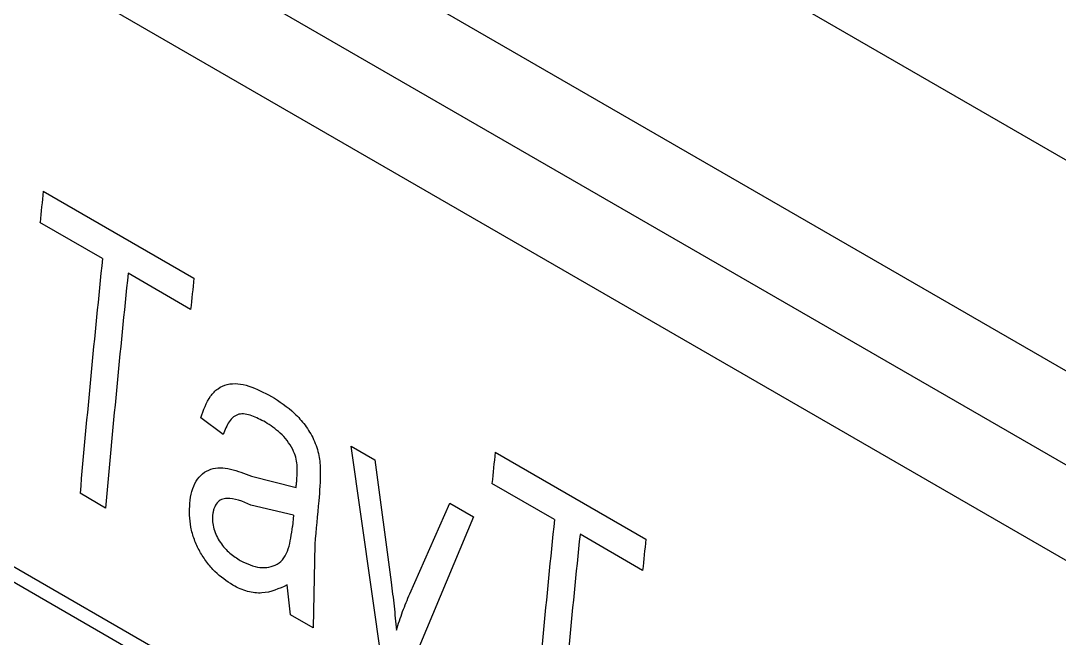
# Model space of a CAD drawing. Extents: x 75 to 2075, y 25 to 1460.
# Drawn here: x 1679.86 to 1704.48, y 819.59 to 834.23 of the extents above; entities that cross this region are included whole.
import ezdxf

# ---------------------------------------------------------------- set-up
doc = ezdxf.new("R2010")
doc.units = 0
doc.header["$LTSCALE"] = 5
doc.linetypes.add('SLD-KATı', pattern=[0])
doc.layers.get('0').update_dxf_attribs({"linetype": 'CONTINUOUS'})

msp = doc.modelspace()

# ---------------------------------------------------------------- linework, layer by layer
at = {"color": 7, "linetype": 'SLD-KATı'}
for p, q in [((1736.041, 812.796), (1647.147, 864.113)), ((1656.498, 853.722), (1725.443, 813.921)), ((1655.797, 851.895), (1724.743, 812.094)), ((1724.038, 810.237), (1655.093, 850.038)), ((1660.914, 832.135), (1715.462, 800.645)), ((1716.915, 799.429), (1662.59, 830.79)), ((1680.394, 830.186), (1683.965, 828.124)), ((1681.799, 828.591), (1680.316, 829.447)), ((1683.888, 827.385), (1682.405, 828.241)), ((1684.66, 824.424), (1684.129, 824.817)), ((1687.696, 824.144), (1688.257, 823.82)), ((1688.432, 818.98), (1687.696, 824.144)), ((1691.108, 824.001), (1694.68, 821.939)), ((1688.257, 823.82), (1688.641, 820.921)), ((1685.33, 823.433), (1686.389, 823.167)), ((1692.513, 822.406), (1691.031, 823.262)), ((1681.872, 822.678), (1681.266, 823.028)), ((1686.326, 822.513), (1685.318, 822.75)), ((1689.083, 820.648), (1690.031, 822.796)), ((1690.031, 822.796), (1690.593, 822.471)), ((1686.326, 822.513), (1686.301, 822.241)), ((1690.593, 822.471), (1688.938, 818.517)), ((1694.602, 821.2), (1693.12, 822.056)), ((1686.83, 821.822), (1686.792, 819.838)), ((1686.253, 820.149), (1686.174, 820.856)), ((1686.792, 819.838), (1686.253, 820.149))]:
    msp.add_line(p, q, dxfattribs=at)
at = {"color": 7, "linetype": 'SLD-KATı', "flags": 128}
msp.add_lwpolyline([(1686.389, 823.167), (1686.391, 823.19), (1686.393, 823.214), (1686.395, 823.237), (1686.398, 823.26), (1686.4, 823.284), (1686.402, 823.307), (1686.404, 823.33), (1686.407, 823.354)], dxfattribs=at)
at = {"color": 7, "linetype": 'SLD-KATı'}
for centre, radius, start, end in [((2042.379, 791.918), 364.002, 173.96517, 174.08218), ((2038.553, 791.6), 358.667, 174.08027, 174.97305), ((2039.16, 791.25), 358.667, 174.08027, 174.97305), ((2045.95, 789.856), 364.002, 173.96517, 174.08218), ((2053.093, 785.732), 364.002, 173.96517, 174.08218), ((2043.35, 788.538), 358.071, 174.50095, 174.66648), ((2049.268, 785.415), 358.667, 174.08027, 174.97305), ((2049.874, 785.064), 358.667, 174.08027, 174.97305), ((2056.665, 783.67), 364.002, 173.96517, 174.08218)]:
    msp.add_arc(centre, radius, start, end, dxfattribs=at)
for points, knots in [([(1684.129, 824.817), (1684.194, 825.001), (1684.292, 825.277), (1684.53, 825.519), (1684.823, 825.657), (1685.27, 825.603), (1685.625, 825.417), (1685.802, 825.324)], [0, 0, 0, 0, 0.249999, 0.375695, 0.500301, 0.749605, 1, 1, 1, 1]), ([(1685.802, 825.324), (1685.991, 825.204), (1686.272, 825.025), (1686.608, 824.649), (1686.815, 824.31), (1686.949, 823.924), (1686.972, 823.429), (1686.945, 823.083), (1686.927, 822.852)], [0, 0, 0, 0, 0.24992, 0.374111, 0.499882, 0.624377, 0.749469, 1, 1, 1, 1]), ([(1685.659, 824.713), (1685.553, 824.769), (1685.342, 824.881), (1685.072, 824.931), (1684.898, 824.845), (1684.765, 824.69), (1684.702, 824.53), (1684.66, 824.424)], [0, 0, 0, 0, 0.2504786, 0.4995948, 0.6252762, 0.7497169, 1, 1, 1, 1]), ([(1686.31, 824.064), (1686.267, 824.137), (1686.181, 824.284), (1685.96, 824.519), (1685.779, 824.636), (1685.659, 824.713)], [0, 0, 0, 0, 0.249936, 0.500098, 1, 1, 1, 1]), ([(1686.407, 823.354), (1686.413, 823.467), (1686.423, 823.637), (1686.386, 823.885), (1686.335, 824.004), (1686.31, 824.064)], [0, 0, 0, 0, 0.500316, 0.750467, 1, 1, 1, 1]), ([(1683.867, 822.789), (1683.88, 822.886), (1683.907, 823.081), (1684.012, 823.323), (1684.166, 823.503), (1684.361, 823.612), (1684.589, 823.646), (1684.914, 823.593), (1685.164, 823.497), (1685.33, 823.433)], [0, 0, 0, 0, 0.125038, 0.249948, 0.374675, 0.499804, 0.621921, 0.749801, 1, 1, 1, 1]), ([(1684.889, 820.85), (1684.743, 820.946), (1684.524, 821.09), (1684.267, 821.389), (1684.1, 821.646), (1683.97, 821.93), (1683.855, 822.326), (1683.862, 822.604), (1683.867, 822.789)], [0, 0, 0, 0, 0.249889, 0.375107, 0.500246, 0.625404, 0.750585, 1, 1, 1, 1]), ([(1685.318, 822.75), (1685.122, 822.834), (1684.876, 822.939), (1684.615, 822.889), (1684.509, 822.809), (1684.449, 822.702), (1684.42, 822.599), (1684.413, 822.542), (1684.409, 822.514)], [0, 0, 0, 0, 0.499765, 0.625482, 0.74982, 0.874675, 0.937318, 1, 1, 1, 1]), ([(1684.409, 822.514), (1684.407, 822.461), (1684.401, 822.356), (1684.435, 822.185), (1684.499, 822.016), (1684.618, 821.809), (1684.813, 821.595), (1684.982, 821.488), (1685.066, 821.434)], [0, 0, 0, 0, 0.1252252, 0.2501845, 0.3716622, 0.5003624, 0.7497043, 1, 1, 1, 1]), ([(1685.066, 821.434), (1685.222, 821.362), (1685.457, 821.254), (1685.748, 821.268), (1685.947, 821.336), (1686.107, 821.484), (1686.244, 821.779), (1686.278, 822.056), (1686.301, 822.241)], [0, 0, 0, 0, 0.24936, 0.374548, 0.499665, 0.624735, 0.749763, 1, 1, 1, 1]), ([(1686.174, 820.856), (1685.983, 820.767), (1685.697, 820.633), (1685.297, 820.678), (1685.064, 820.757), (1684.948, 820.819), (1684.889, 820.85)], [0, 0, 0, 0, 0.499233, 0.749385, 0.874668, 1, 1, 1, 1]), ([(1688.641, 820.921), (1688.665, 820.73), (1688.714, 820.348), (1688.748, 819.971), (1688.765, 819.783)], [0, 0, 0, 0, 0.499999, 1, 1, 1, 1]), ([(1688.765, 819.783), (1688.813, 819.932), (1688.909, 820.229), (1689.025, 820.508), (1689.083, 820.648)], [0, 0, 0, 0, 0.5, 1, 1, 1, 1])]:
    msp.add_open_spline(points, degree=3, knots=knots, dxfattribs=at)

doc.saveas('drawing.dxf')
